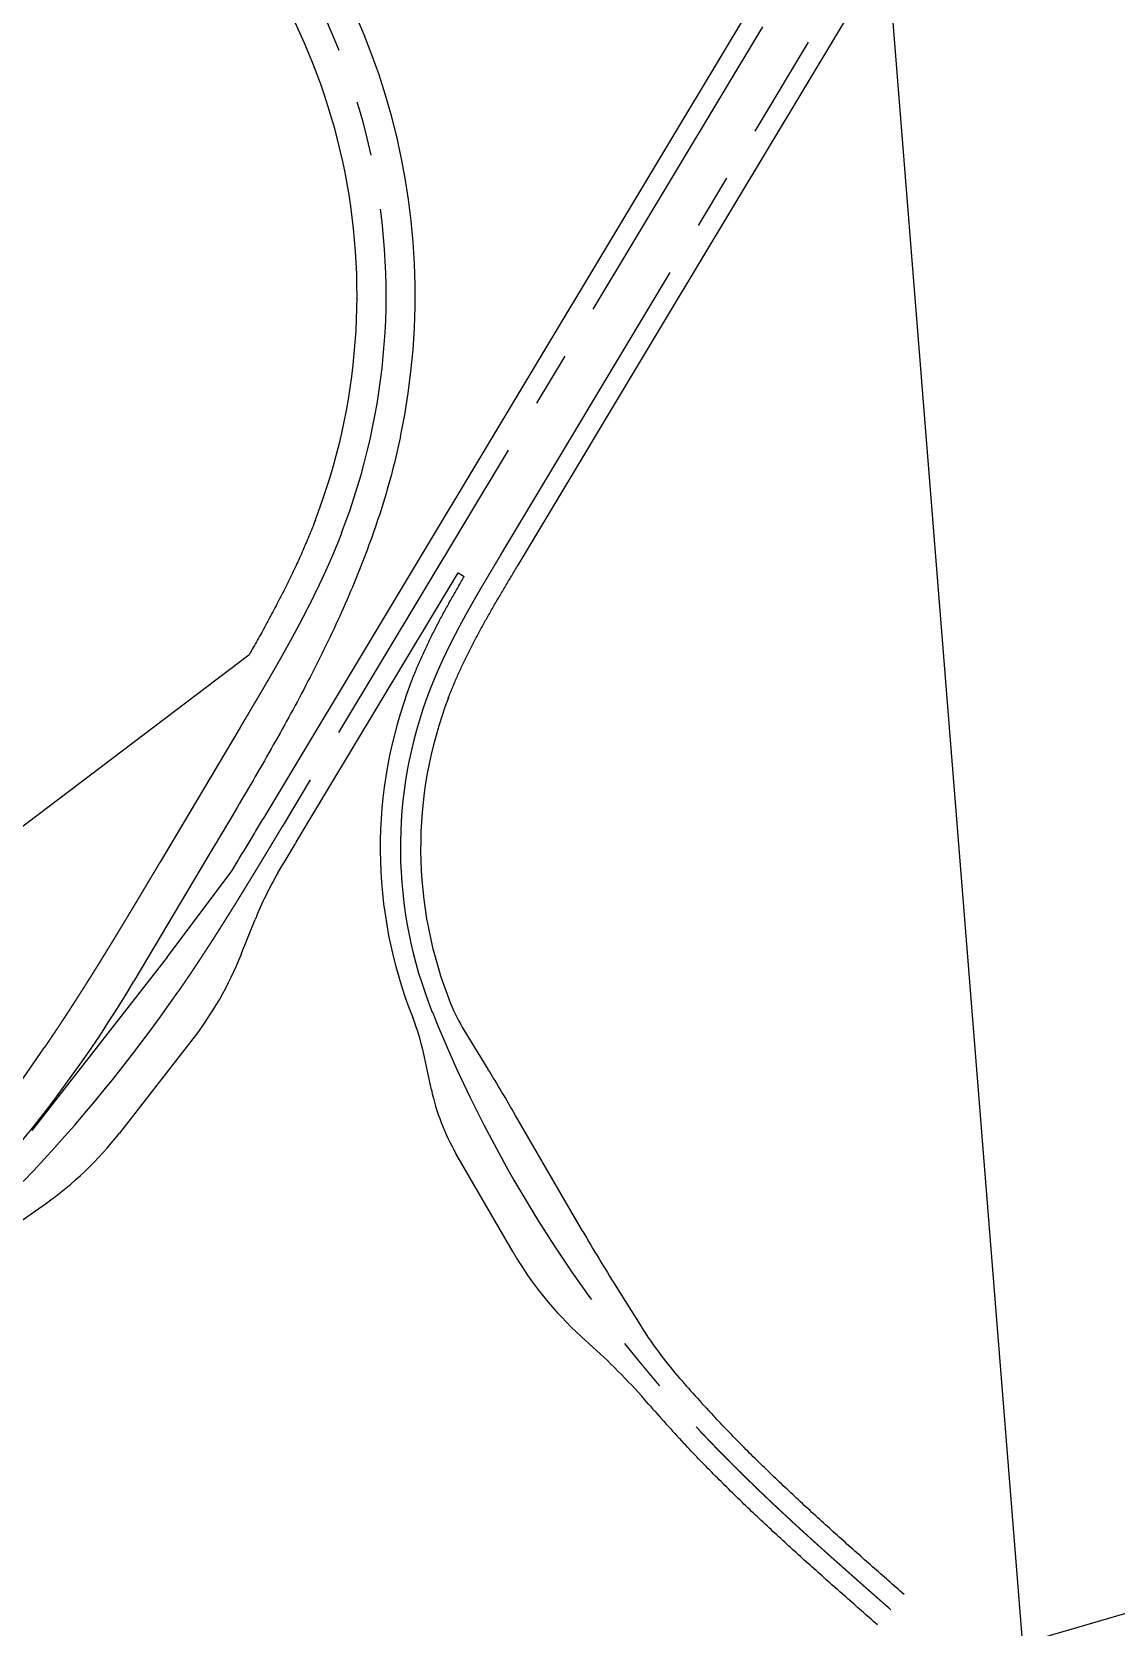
# Model space of a CAD drawing. Header units: millimetres. Extents: x 29316 to 52938, y 29851 to 35526.
# Drawn here: x 36633.7 to 36880.6, y 32617.9 to 32981.2 of the extents above; entities that cross this region are included whole.
import ezdxf

# ---------------------------------------------------------------- set-up
doc = ezdxf.new("R2010")
doc.units = ezdxf.units.MM
doc.header["$MEASUREMENT"] = 0
doc.linetypes.add('CENTER2', pattern=[1.125, 0.75, -0.125, 0.125, -0.125])
doc.layers.add('D-道路-车行道边线', color=5, linetype='CONTINUOUS')
doc.layers.add('道路中线_A', color=7, linetype='CONTINUOUS')
doc.layers.add('平面分图边界', color=1, linetype='CONTINUOUS', plot=False)

msp = doc.modelspace()

# ---------------------------------------------------------------- linework, layer by layer
at = {"layer": 'D-道路-车行道边线'}
for p, q in [((36686.96, 32802.92), (36930.59, 33208.57)), ((36817.24, 32981), (36866.4, 33062.86)), ((36777.81, 32915.35), (36817.24, 32981)), ((36694.84, 32798.18), (36730.78, 32858.01)), ((36730.78, 32858.01), (36732.17, 32857.17)), ((36683.11, 32839.24), (36630.42, 32799.31)), ((36675.17, 32795.67), (36656.94, 32765.02)), ((36664.5, 32770.46), (36679.18, 32790.04)), ((36681.41, 32771.15), (36684.57, 32779.07)), ((36664.5, 32770.46), (36633.72, 32731.05)), ((36670.16, 32751.56), (36653.65, 32730.41)), ((36732.15, 32753.82), (36737.58, 32745)), ((36724.68, 32740.32), (36722.87, 32748.77)), ((36759.17, 32708.04), (36743.88, 32734.46)), ((36743.3, 32703.32), (36730.29, 32725.79)), ((36629.49, 32709.16), (36636.82, 32714.35)), ((36766.7, 32695.55), (36772.63, 32686.13)), ((36758.78, 32684.15), (36761.46, 32681.72))]:
    msp.add_line(p, q, dxfattribs=at)
for points in [[(36744.42, 32859.75), (36777.81, 32915.35)], [(36717.67, 32889.09), (36717.45, 32888.08), (36717.23, 32887.08), (36717, 32886.07), (36716.76, 32885.07), (36716.52, 32884.07), (36716.28, 32883.06), (36716.02, 32882.06), (36715.76, 32881.07), (36715.5, 32880.07), (36715.22, 32879.08), (36714.95, 32878.08), (36714.66, 32877.09), (36714.37, 32876.1), (36714.08, 32875.11), (36713.78, 32874.13), (36713.47, 32873.14), (36713.16, 32872.16), (36712.84, 32871.18), (36712.52, 32870.2), (36712.19, 32869.22), (36711.86, 32868.24), (36711.52, 32867.27), (36711.18, 32866.3), (36710.83, 32865.32), (36710.48, 32864.36), (36710.12, 32863.39), (36709.76, 32862.42), (36709.39, 32861.46), (36709.02, 32860.5), (36708.64, 32859.54), (36708.26, 32858.58), (36707.88, 32857.62), (36707.49, 32856.66), (36707.1, 32855.71), (36706.7, 32854.76), (36706.3, 32853.81), (36705.89, 32852.86), (36705.49, 32851.91), (36705.07, 32850.97), (36704.66, 32850.03), (36704.24, 32849.08), (36703.81, 32848.14), (36703.38, 32847.21), (36702.95, 32846.27), (36702.52, 32845.33), (36702.08, 32844.4), (36701.64, 32843.47), (36701.19, 32842.54), (36700.75, 32841.61), (36700.29, 32840.68), (36699.84, 32839.75), (36699.38, 32838.83), (36698.92, 32837.91), (36698.46, 32836.99), (36697.99, 32836.06), (36697.53, 32835.15), (36697.06, 32834.23), (36696.58, 32833.31), (36696.11, 32832.4), (36695.63, 32831.48), (36695.15, 32830.57), (36694.66, 32829.66), (36694.18, 32828.75), (36693.69, 32827.84), (36693.2, 32826.93), (36692.71, 32826.03), (36692.21, 32825.12), (36691.72, 32824.22), (36691.22, 32823.32), (36690.72, 32822.41), (36690.22, 32821.51), (36689.71, 32820.61), (36689.21, 32819.71), (36688.7, 32818.81), (36688.19, 32817.92), (36687.69, 32817.02), (36687.17, 32816.12), (36686.66, 32815.23), (36686.15, 32814.33), (36685.63, 32813.44), (36685.12, 32812.55), (36684.6, 32811.66), (36684.08, 32810.76), (36683.56, 32809.87), (36683.04, 32808.98), (36682.52, 32808.09), (36682, 32807.2), (36681.48, 32806.31), (36680.95, 32805.42), (36680.43, 32804.54), (36679.9, 32803.65), (36679.38, 32802.76), (36678.85, 32801.87), (36678.33, 32800.99), (36677.8, 32800.1), (36677.28, 32799.21), (36676.75, 32798.33), (36676.22, 32797.44), (36675.69, 32796.55), (36675.17, 32795.67)], [(36698.27, 32870.01), (36698.09, 32869.55), (36697.92, 32869.1), (36697.74, 32868.64), (36697.56, 32868.19), (36697.38, 32867.74), (36697.19, 32867.28), (36697.01, 32866.83), (36696.82, 32866.38), (36696.63, 32865.93), (36696.44, 32865.48), (36696.25, 32865.03), (36696.06, 32864.58), (36695.87, 32864.13), (36695.68, 32863.68), (36695.48, 32863.23), (36695.28, 32862.78), (36695.08, 32862.34), (36694.88, 32861.89), (36694.68, 32861.44), (36694.48, 32861), (36694.28, 32860.55), (36694.07, 32860.11), (36693.87, 32859.67), (36693.66, 32859.22), (36693.45, 32858.78), (36693.24, 32858.34), (36693.03, 32857.9), (36692.82, 32857.46), (36692.61, 32857.02), (36692.4, 32856.58), (36692.18, 32856.14), (36691.97, 32855.7), (36691.75, 32855.26), (36691.53, 32854.82), (36691.31, 32854.39), (36691.1, 32853.95), (36690.87, 32853.51), (36690.65, 32853.08), (36690.43, 32852.64), (36690.21, 32852.21), (36689.98, 32851.77), (36689.76, 32851.34), (36689.53, 32850.9), (36689.31, 32850.47), (36689.08, 32850.04), (36688.85, 32849.61), (36688.62, 32849.17), (36688.39, 32848.74), (36688.16, 32848.31), (36687.93, 32847.88), (36687.7, 32847.45), (36687.46, 32847.02), (36687.23, 32846.59), (36687, 32846.16), (36686.76, 32845.73), (36686.53, 32845.31), (36686.29, 32844.88), (36686.05, 32844.45), (36685.82, 32844.02), (36685.58, 32843.6), (36685.34, 32843.17), (36685.1, 32842.74), (36684.86, 32842.32), (36684.62, 32841.89), (36684.38, 32841.47), (36684.14, 32841.04), (36683.9, 32840.62), (36683.65, 32840.19), (36683.41, 32839.77), (36683.17, 32839.34), (36683.11, 32839.24)], [(36728.55, 32829.51), (36728.68, 32829.83), (36728.8, 32830.14), (36728.92, 32830.45), (36729.04, 32830.76), (36729.17, 32831.07), (36729.29, 32831.38), (36729.42, 32831.69), (36729.55, 32832), (36729.68, 32832.31), (36729.81, 32832.62), (36729.94, 32832.93), (36730.07, 32833.24), (36730.2, 32833.55), (36730.33, 32833.85), (36730.47, 32834.16), (36730.61, 32834.47), (36730.74, 32834.78), (36730.88, 32835.08), (36731.02, 32835.39), (36731.16, 32835.7), (36731.3, 32836), (36731.44, 32836.31), (36731.58, 32836.62), (36731.73, 32836.92), (36731.87, 32837.23), (36732.02, 32837.53), (36732.16, 32837.84), (36732.31, 32838.14), (36732.46, 32838.45), (36732.61, 32838.75), (36732.75, 32839.06), (36732.9, 32839.36), (36733.06, 32839.66), (36733.21, 32839.97), (36733.36, 32840.27), (36733.51, 32840.57), (36733.67, 32840.88), (36733.82, 32841.18), (36733.98, 32841.48), (36734.13, 32841.78), (36734.29, 32842.09), (36734.45, 32842.39), (36734.61, 32842.69), (36734.76, 32842.99), (36734.92, 32843.29), (36735.08, 32843.59), (36735.25, 32843.89), (36735.41, 32844.2), (36735.57, 32844.5), (36735.73, 32844.8), (36735.9, 32845.1), (36736.06, 32845.4), (36736.22, 32845.7), (36736.39, 32846), (36736.55, 32846.3), (36736.72, 32846.6), (36736.89, 32846.9), (36737.05, 32847.2), (36737.22, 32847.5), (36737.39, 32847.8), (36737.56, 32848.1), (36737.73, 32848.39), (36737.9, 32848.69), (36738.07, 32848.99), (36738.24, 32849.29), (36738.41, 32849.59), (36738.58, 32849.89), (36738.75, 32850.19), (36738.93, 32850.49), (36739.1, 32850.79), (36739.27, 32851.08), (36739.45, 32851.38), (36739.62, 32851.68), (36739.8, 32851.98), (36739.97, 32852.28), (36740.14, 32852.58), (36740.32, 32852.88), (36740.5, 32853.17), (36740.67, 32853.47), (36740.85, 32853.77), (36741.02, 32854.07), (36741.2, 32854.37), (36741.38, 32854.67), (36741.56, 32854.97), (36741.73, 32855.26), (36741.91, 32855.56), (36742.09, 32855.86), (36742.27, 32856.16), (36742.45, 32856.46), (36742.63, 32856.76), (36742.8, 32857.06), (36742.98, 32857.36), (36743.16, 32857.66), (36743.34, 32857.96), (36743.52, 32858.25), (36743.7, 32858.55), (36743.88, 32858.85), (36744.06, 32859.15), (36744.24, 32859.45), (36744.42, 32859.75)], [(36719.97, 32832.81), (36720.1, 32833.15), (36720.23, 32833.49), (36720.36, 32833.83), (36720.5, 32834.17), (36720.63, 32834.51), (36720.77, 32834.85), (36720.91, 32835.18), (36721.05, 32835.52), (36721.19, 32835.86), (36721.33, 32836.19), (36721.47, 32836.53), (36721.61, 32836.86), (36721.76, 32837.2), (36721.9, 32837.53), (36722.05, 32837.87), (36722.2, 32838.2), (36722.34, 32838.53), (36722.49, 32838.86), (36722.64, 32839.19), (36722.79, 32839.52), (36722.94, 32839.85), (36723.1, 32840.18), (36723.25, 32840.51), (36723.4, 32840.84), (36723.56, 32841.17), (36723.71, 32841.49), (36723.87, 32841.82), (36724.03, 32842.15), (36724.18, 32842.47), (36724.34, 32842.8), (36724.5, 32843.12), (36724.66, 32843.44), (36724.82, 32843.77), (36724.98, 32844.09), (36725.14, 32844.41), (36725.31, 32844.73), (36725.47, 32845.05), (36725.63, 32845.37), (36725.8, 32845.69), (36725.96, 32846.01), (36726.13, 32846.33), (36726.3, 32846.65), (36726.46, 32846.97), (36726.63, 32847.29), (36726.8, 32847.61), (36726.97, 32847.92), (36727.14, 32848.24), (36727.3, 32848.55), (36727.47, 32848.87), (36727.65, 32849.18), (36727.82, 32849.5), (36727.99, 32849.81), (36728.16, 32850.13), (36728.33, 32850.44), (36728.5, 32850.75), (36728.68, 32851.06), (36728.85, 32851.38), (36729.03, 32851.69), (36729.2, 32852), (36729.37, 32852.31), (36729.55, 32852.62), (36729.73, 32852.93), (36729.9, 32853.24), (36730.08, 32853.55), (36730.25, 32853.86), (36730.43, 32854.17), (36730.61, 32854.48), (36730.78, 32854.78), (36730.96, 32855.09), (36731.14, 32855.4), (36731.32, 32855.7), (36731.5, 32856.01), (36731.67, 32856.32), (36731.85, 32856.62), (36732.03, 32856.93), (36732.17, 32857.17)], [(36679.18, 32790.04), (36679.31, 32790.25), (36679.54, 32790.63), (36679.77, 32791.01), (36680.01, 32791.39), (36680.24, 32791.78), (36680.47, 32792.16), (36680.7, 32792.54), (36680.94, 32792.93), (36681.17, 32793.31), (36681.4, 32793.69), (36681.63, 32794.08), (36681.87, 32794.46), (36682.1, 32794.85), (36682.33, 32795.23), (36682.56, 32795.61), (36682.79, 32796), (36683.03, 32796.38), (36683.26, 32796.77), (36683.49, 32797.15), (36683.72, 32797.54), (36683.95, 32797.92), (36684.19, 32798.31), (36684.42, 32798.69), (36684.65, 32799.08), (36684.88, 32799.46), (36685.11, 32799.85), (36685.34, 32800.23), (36685.58, 32800.62), (36685.81, 32801), (36686.04, 32801.39), (36686.27, 32801.77), (36686.5, 32802.16), (36686.73, 32802.55), (36686.97, 32802.93)], [(36689.74, 32789.7), (36689.97, 32790.09), (36690.21, 32790.47), (36690.44, 32790.86), (36690.67, 32791.24), (36690.9, 32791.63), (36691.14, 32792.02), (36691.37, 32792.4), (36691.6, 32792.79), (36691.84, 32793.18), (36692.07, 32793.56), (36692.3, 32793.95), (36692.53, 32794.33), (36692.77, 32794.72), (36693, 32795.11), (36693.23, 32795.49), (36693.46, 32795.88), (36693.69, 32796.26), (36693.93, 32796.65), (36694.16, 32797.04), (36694.39, 32797.42), (36694.62, 32797.81), (36694.85, 32798.19)], [(36832.34, 32625.37), (36831.89, 32625.76), (36831.44, 32626.16), (36830.99, 32626.55), (36830.54, 32626.95), (36830.09, 32627.34), (36829.64, 32627.74), (36829.19, 32628.14), (36828.74, 32628.53), (36828.29, 32628.93), (36827.84, 32629.32), (36827.39, 32629.72), (36826.94, 32630.11), (36826.49, 32630.51), (36826.04, 32630.91), (36825.59, 32631.3), (36825.14, 32631.7), (36824.69, 32632.09), (36824.24, 32632.49), (36823.8, 32632.89), (36823.35, 32633.28), (36822.9, 32633.68), (36822.45, 32634.08), (36822.01, 32634.47), (36821.56, 32634.87), (36821.11, 32635.27), (36820.67, 32635.67), (36820.22, 32636.06), (36819.77, 32636.46), (36819.33, 32636.86), (36818.88, 32637.26), (36818.44, 32637.65), (36817.99, 32638.05), (36817.55, 32638.45), (36817.1, 32638.85), (36816.66, 32639.25), (36816.22, 32639.65), (36815.77, 32640.05), (36815.33, 32640.45), (36814.89, 32640.85), (36814.45, 32641.25), (36814, 32641.65), (36813.56, 32642.05), (36813.12, 32642.45), (36812.68, 32642.85), (36812.24, 32643.25), (36811.8, 32643.66), (36811.36, 32644.06), (36810.92, 32644.46), (36810.48, 32644.87), (36810.05, 32645.27), (36809.61, 32645.67), (36809.17, 32646.08), (36808.74, 32646.48), (36808.3, 32646.89), (36807.86, 32647.29), (36807.43, 32647.7), (36806.99, 32648.11), (36806.56, 32648.51), (36806.13, 32648.92), (36805.69, 32649.33), (36805.26, 32649.73), (36804.83, 32650.14), (36804.4, 32650.55), (36803.97, 32650.96), (36803.54, 32651.37), (36803.11, 32651.78), (36802.68, 32652.19), (36802.25, 32652.6), (36801.82, 32653.02), (36801.4, 32653.43), (36800.97, 32653.84), (36800.54, 32654.26), (36800.12, 32654.67), (36799.69, 32655.08), (36799.27, 32655.5), (36798.85, 32655.91), (36798.42, 32656.33), (36798, 32656.75), (36797.58, 32657.16), (36797.16, 32657.58), (36796.74, 32658), (36796.32, 32658.42), (36795.9, 32658.84), (36795.48, 32659.26), (36795.07, 32659.68), (36794.65, 32660.1), (36794.24, 32660.53), (36793.82, 32660.95), (36793.41, 32661.37), (36793, 32661.8), (36792.58, 32662.22), (36792.17, 32662.65), (36791.76, 32663.07), (36791.35, 32663.5), (36790.94, 32663.93), (36790.54, 32664.36), (36790.13, 32664.78), (36789.72, 32665.21), (36789.32, 32665.64), (36788.91, 32666.08)], [(36826.27, 32618.45), (36825.82, 32618.85), (36825.37, 32619.24), (36824.92, 32619.64), (36824.47, 32620.04), (36824.02, 32620.43), (36823.56, 32620.83), (36823.11, 32621.23), (36822.66, 32621.62), (36822.21, 32622.02), (36821.76, 32622.42), (36821.31, 32622.81), (36820.86, 32623.21), (36820.41, 32623.61), (36819.96, 32624.01), (36819.5, 32624.4), (36819.05, 32624.8), (36818.6, 32625.2), (36818.15, 32625.6), (36817.7, 32626), (36817.25, 32626.4), (36816.8, 32626.79), (36816.35, 32627.19), (36815.9, 32627.59), (36815.45, 32627.99), (36815, 32628.39), (36814.55, 32628.79), (36814.1, 32629.19), (36813.65, 32629.59), (36813.2, 32630), (36812.75, 32630.4), (36812.3, 32630.8), (36811.85, 32631.2), (36811.4, 32631.6), (36810.95, 32632.01), (36810.51, 32632.41), (36810.06, 32632.81), (36809.61, 32633.22), (36809.16, 32633.62), (36808.71, 32634.03), (36808.27, 32634.43), (36807.82, 32634.84), (36807.37, 32635.24), (36806.93, 32635.65), (36806.48, 32636.06), (36806.03, 32636.46), (36805.59, 32636.87), (36805.14, 32637.28), (36804.7, 32637.69), (36804.25, 32638.1), (36803.81, 32638.51), (36803.36, 32638.92), (36802.92, 32639.33), (36802.48, 32639.74), (36802.03, 32640.15), (36801.59, 32640.56), (36801.15, 32640.98), (36800.71, 32641.39), (36800.27, 32641.8), (36799.82, 32642.22), (36799.38, 32642.63), (36798.94, 32643.05), (36798.5, 32643.46), (36798.06, 32643.88), (36797.62, 32644.3), (36797.19, 32644.72), (36796.75, 32645.13), (36796.31, 32645.55), (36795.87, 32645.97), (36795.44, 32646.39), (36795, 32646.81), (36794.56, 32647.24), (36794.13, 32647.66), (36793.7, 32648.08), (36793.26, 32648.51), (36792.83, 32648.93), (36792.39, 32649.36), (36791.96, 32649.78), (36791.53, 32650.21), (36791.1, 32650.63), (36790.67, 32651.06), (36790.24, 32651.49), (36789.81, 32651.92), (36789.38, 32652.35), (36788.95, 32652.78), (36788.52, 32653.21), (36788.1, 32653.65), (36787.67, 32654.08), (36787.25, 32654.51), (36786.82, 32654.95), (36786.4, 32655.38), (36785.97, 32655.82), (36785.55, 32656.26), (36785.13, 32656.7), (36784.71, 32657.14), (36784.29, 32657.58), (36783.87, 32658.02), (36783.45, 32658.46), (36783.03, 32658.9), (36782.61, 32659.34), (36782.2, 32659.78)]]:
    msp.add_lwpolyline(points, dxfattribs=at)
for centre, radius, start, end in [((36564.39, 32921.33), 156.62, 348.1217, 45.6241), ((36564.39, 32921.33), 143.37, 338.8069, 45.6241), ((36817.64, 32795.39), 104.6, 159.0382, 201.6882), ((36817.64, 32795.39), 95.4, 159.0382, 201.8143), ((36760.79, 32748.58), 82.09, 149.9427, 158.1999), ((36607.11, 32800.79), 80, 322.0169, 338.2538), ((36399.1, 32918.38), 300, 312.5755, 329.2576), ((36766.21, 32774.8), 40, 201.8143, 211.6264), ((36673.99, 32738.25), 50, 12.1418, 21.6882), ((36354.41, 32509.03), 450, 30.0632, 31.6264), ((36773.57, 32750.84), 50, 192.1418, 210.0632), ((36590.59, 32779.65), 80, 305.2953, 322.0169), ((37105.36, 32908.43), 400, 210.0632, 212.1529), ((36812.54, 32743.4), 80, 210.0632, 227.7833), ((36848.83, 32734.02), 90, 212.1529, 220.7833), ((36660.67, 32570.63), 150, 40.8844, 47.7833), ((37009.89, 32872.96), 302.71, 220.7833, 223.1143), ((37009.89, 32872.96), 311.91, 220.8844, 223.1143)]:
    msp.add_arc(centre, radius, start, end, dxfattribs=at)
at = {"layer": '平面分图边界', "color": 2, "flags": 128}
for points in [[(29316.22, 33142.85), (37527.43, 35525.8), (38254.86, 33019.22), (30043.64, 30636.27)], [(36721.87, 34334.6), (45244.71, 35015.52), (45452.57, 32413.81), (36929.73, 31732.89)]]:
    msp.add_lwpolyline(points, close=True, dxfattribs=at)
at = {"layer": '道路中线_A', "color": 6, "linetype": 'CENTER2', "ltscale": 100}
for p, q in [((37031.79, 33368.13), (36690.91, 32800.56)), ((36740.48, 32862.12), (36810.57, 32978.83)), ((36681.14, 32822.83), (36662.98, 32792.29))]:
    msp.add_line(p, q, dxfattribs=at)
at = {"layer": '道路中线_A', "color": 6, "linetype": 'CENTER2', "ltscale": 100, "flags": 128}
for points in [[(36704.25, 32867.11, 0.000462), (36704.15, 32866.85, 0.000459), (36704.05, 32866.59, 0.000457), (36703.95, 32866.33, 0.000454), (36703.84, 32866.07, 0.000451), (36703.74, 32865.81, 0.000449), (36703.64, 32865.55, 0.000446), (36703.54, 32865.3, 0.000444), (36703.43, 32865.04, 0.000441), (36703.33, 32864.78, 0.000439), (36703.22, 32864.52, 0.000436), (36703.12, 32864.27, 0.000433), (36703.01, 32864.01, 0.000431), (36702.9, 32863.75, 0.000428), (36702.8, 32863.5, 0.000426), (36702.69, 32863.24, 0.000423), (36702.58, 32862.99, 0.000421), (36702.48, 32862.73, 0.000418), (36702.37, 32862.47, 0.000415), (36702.26, 32862.22, 0.000413), (36702.15, 32861.96, 0.00041), (36702.04, 32861.71, 0.000408), (36701.93, 32861.45, 0.000405), (36701.82, 32861.2, 0.000403), (36701.71, 32860.94, 0.0004), (36701.6, 32860.69, 0.000397), (36701.49, 32860.43, 0.000395), (36701.37, 32860.18, 0.000392), (36701.26, 32859.93, 0.00039), (36701.15, 32859.67, 0.000387), (36701.03, 32859.42, 0.000385), (36700.92, 32859.16, 0.000382), (36700.81, 32858.91, 0.000379), (36700.69, 32858.66, 0.000377), (36700.58, 32858.41, 0.000374), (36700.46, 32858.15, 0.000372), (36700.35, 32857.9, 0.000369), (36700.23, 32857.65, 0.000367), (36700.11, 32857.4, 0.000364), (36700, 32857.14, 0.000361), (36699.88, 32856.89, 0.000359), (36699.76, 32856.64, 0.000356), (36699.65, 32856.39, 0.000354), (36699.53, 32856.14, 0.000351), (36699.41, 32855.89, 0.000349), (36699.29, 32855.63, 0.000346), (36699.17, 32855.38, 0.000343), (36699.05, 32855.13, 0.000341), (36698.93, 32854.88, 0.000338), (36698.81, 32854.63, 0.000336), (36698.69, 32854.38, 0.000333), (36698.57, 32854.13, 0.000331), (36698.45, 32853.88, 0.000328), (36698.33, 32853.63, 0.000325), (36698.21, 32853.38, 0.000323), (36698.08, 32853.13, 0.00032), (36697.96, 32852.88, 0.000318), (36697.84, 32852.63, 0.000315), (36697.71, 32852.39, 0.000312), (36697.59, 32852.14, 0.00031), (36697.47, 32851.89, 0.000307), (36697.34, 32851.64, 0.000305), (36697.22, 32851.39, 0.000302), (36697.09, 32851.14, 0.0003), (36696.97, 32850.89, 0.000297), (36696.84, 32850.65, 0.000294), (36696.72, 32850.4, 0.000292), (36696.59, 32850.15, 0.000289), (36696.47, 32849.9, 0.000287), (36696.34, 32849.66, 0.000284), (36696.21, 32849.41, 0.000282), (36696.09, 32849.16, 0.000279), (36695.96, 32848.92, 0.000276), (36695.83, 32848.67, 0.000274), (36695.7, 32848.42, 0.000271), (36695.58, 32848.18, 0.000269), (36695.45, 32847.93, 0.000266), (36695.32, 32847.68, 0.000264), (36695.19, 32847.44, 0.000261), (36695.06, 32847.19, 0.000258), (36694.93, 32846.95, 0.000256), (36694.8, 32846.7, 0.000253), (36694.67, 32846.45, 0.000251), (36694.54, 32846.21, 0.000248), (36694.41, 32845.96, 0.000246), (36694.28, 32845.72, 0.000243), (36694.15, 32845.47, 0.00024), (36694.02, 32845.23, 0.000238), (36693.89, 32844.98, 0.000235), (36693.76, 32844.74, 0.000233), (36693.62, 32844.49, 0.00023), (36693.49, 32844.25, 0.000228), (36693.36, 32844.01, 0.000225), (36693.23, 32843.76, 0.000222), (36693.09, 32843.52, 0.00022), (36692.96, 32843.27, 0.000217), (36692.83, 32843.03, 0.000215), (36692.69, 32842.79, 0.000212), (36692.56, 32842.54, 0.00021), (36692.43, 32842.3, 0.000207), (36692.29, 32842.06, 0.000204), (36692.16, 32841.81, 0.000202), (36692.02, 32841.57, 0.000199), (36691.89, 32841.33, 0.000197), (36691.76, 32841.08, 0.000194), (36691.62, 32840.84, 0.000192), (36691.49, 32840.6, 0.000189), (36691.35, 32840.36, 0.000186), (36691.21, 32840.11, 0.000184), (36691.08, 32839.87, 0.000181), (36690.94, 32839.63, 0.000179), (36690.81, 32839.39, 0.000176), (36690.67, 32839.14, 0.000174), (36690.53, 32838.9, 0.000171), (36690.4, 32838.66, 0.000168), (36690.26, 32838.42, 0.000166), (36690.12, 32838.18, 0.000163), (36689.99, 32837.93, 0.000161), (36689.85, 32837.69, 0.000158), (36689.71, 32837.45, 0.000156), (36689.58, 32837.21, 0.000153), (36689.44, 32836.97, 0.00015), (36689.3, 32836.73, 0.000148), (36689.16, 32836.49, 0.000145), (36689.02, 32836.25, 0.000143), (36688.89, 32836, 0.00014), (36688.75, 32835.76, 0.000138), (36688.61, 32835.52, 0.000135), (36688.47, 32835.28, 0.000132), (36688.33, 32835.04, 0.00013), (36688.19, 32834.8, 0.000127), (36688.05, 32834.56, 0.000125), (36687.91, 32834.32, 0.000122), (36687.78, 32834.08, 0.00012), (36687.64, 32833.84, 0.000117), (36687.5, 32833.6, 0.000114), (36687.36, 32833.36, 0.000112), (36687.22, 32833.12, 0.000109), (36687.08, 32832.88, 0.000107), (36686.94, 32832.64, 0.000104), (36686.8, 32832.4, 0.000102), (36686.66, 32832.16, 0.000099), (36686.52, 32831.92, 0.000096), (36686.38, 32831.68, 0.000094), (36686.24, 32831.44, 0.000091), (36686.1, 32831.2, 0.000089), (36685.96, 32830.96, 0.000086), (36685.82, 32830.72, 0.000084), (36685.67, 32830.48, 0.000081), (36685.53, 32830.24, 0.000078), (36685.39, 32830, 0.000076), (36685.25, 32829.76, 0.000073), (36685.11, 32829.52, 0.000071), (36684.97, 32829.28, 0.000068), (36684.83, 32829.05, 0.000066), (36684.69, 32828.81, 0.000063), (36684.55, 32828.57, 0.00006), (36684.41, 32828.33, 0.000058), (36684.26, 32828.09, 0.000055), (36684.12, 32827.85, 0.000053), (36683.98, 32827.61, 0.00005), (36683.84, 32827.37, 0.000048), (36683.7, 32827.13, 0.000045), (36683.56, 32826.89, 0.000042), (36683.41, 32826.65, 0.00004), (36683.27, 32826.42, 0.000037), (36683.13, 32826.18, 0.000035), (36682.99, 32825.94, 0.000032), (36682.85, 32825.7, 0.00003), (36682.71, 32825.46, 0.000027), (36682.56, 32825.22, 0.000024), (36682.42, 32824.98, 0.000022), (36682.28, 32824.74, 0.000019), (36682.14, 32824.5, 0.000017), (36682, 32824.27, 0.000014), (36681.85, 32824.03, 0.000012), (36681.71, 32823.79, 0.000009), (36681.57, 32823.55, 0.000006), (36681.43, 32823.31, 0.000004), (36681.29, 32823.07, 0.000001), (36681.14, 32822.83)], [(36740.48, 32862.12, -0.000001), (36740.38, 32861.95, -0.000004), (36740.28, 32861.79, -0.000007), (36740.18, 32861.62, -0.000009), (36740.08, 32861.45, -0.000012), (36739.98, 32861.29, -0.000015), (36739.88, 32861.12, -0.000018), (36739.78, 32860.95, -0.00002), (36739.68, 32860.79, -0.000023), (36739.58, 32860.62, -0.000026), (36739.48, 32860.45, -0.000028), (36739.38, 32860.29, -0.000031), (36739.28, 32860.12, -0.000034), (36739.18, 32859.95, -0.000036), (36739.08, 32859.79, -0.000039), (36738.98, 32859.62, -0.000042), (36738.88, 32859.45, -0.000045), (36738.78, 32859.29, -0.000047), (36738.68, 32859.12, -0.00005), (36738.58, 32858.95, -0.000053), (36738.48, 32858.79, -0.000055), (36738.38, 32858.62, -0.000058), (36738.28, 32858.45, -0.000061), (36738.18, 32858.29, -0.000063), (36738.08, 32858.12, -0.000066), (36737.98, 32857.95, -0.000069), (36737.88, 32857.78, -0.000072), (36737.78, 32857.62, -0.000074), (36737.68, 32857.45, -0.000077), (36737.58, 32857.28, -0.00008), (36737.48, 32857.12, -0.000082), (36737.38, 32856.95, -0.000085), (36737.28, 32856.78, -0.000088), (36737.19, 32856.61, -0.00009), (36737.09, 32856.45, -0.000093), (36736.99, 32856.28, -0.000096), (36736.89, 32856.11, -0.000099), (36736.79, 32855.94, -0.000101), (36736.69, 32855.78, -0.000104), (36736.59, 32855.61, -0.000107), (36736.49, 32855.44, -0.000109), (36736.39, 32855.27, -0.000112), (36736.3, 32855.11, -0.000115), (36736.2, 32854.94, -0.000117), (36736.1, 32854.77, -0.00012), (36736, 32854.6, -0.000123), (36735.9, 32854.44, -0.000126), (36735.8, 32854.27, -0.000128), (36735.71, 32854.1, -0.000131), (36735.61, 32853.93, -0.000134), (36735.51, 32853.76, -0.000136), (36735.41, 32853.6, -0.000139), (36735.31, 32853.43, -0.000142), (36735.22, 32853.26, -0.000144), (36735.12, 32853.09, -0.000147), (36735.02, 32852.92, -0.00015), (36734.92, 32852.76, -0.000153), (36734.83, 32852.59, -0.000155), (36734.73, 32852.42, -0.000158), (36734.63, 32852.25, -0.000161), (36734.54, 32852.08, -0.000163), (36734.44, 32851.91, -0.000166), (36734.34, 32851.74, -0.000169), (36734.25, 32851.58, -0.000171), (36734.15, 32851.41, -0.000174), (36734.05, 32851.24, -0.000177), (36733.96, 32851.07, -0.00018), (36733.86, 32850.9, -0.000182), (36733.77, 32850.73, -0.000185), (36733.67, 32850.56, -0.000188), (36733.57, 32850.39, -0.00019), (36733.48, 32850.22, -0.000193), (36733.38, 32850.05, -0.000196), (36733.29, 32849.88, -0.000198), (36733.19, 32849.71, -0.000201), (36733.1, 32849.54, -0.000204), (36733, 32849.37, -0.000207), (36732.91, 32849.21, -0.000209), (36732.81, 32849.04, -0.000212), (36732.72, 32848.87, -0.000215), (36732.62, 32848.7, -0.000217), (36732.53, 32848.53, -0.00022), (36732.44, 32848.36, -0.000223), (36732.34, 32848.18, -0.000226), (36732.25, 32848.01, -0.000228), (36732.15, 32847.84, -0.000231), (36732.06, 32847.67, -0.000234), (36731.97, 32847.5, -0.000236), (36731.87, 32847.33, -0.000239), (36731.78, 32847.16, -0.000242), (36731.69, 32846.99, -0.000244), (36731.6, 32846.82, -0.000247), (36731.5, 32846.65, -0.00025), (36731.41, 32846.48, -0.000253), (36731.32, 32846.31, -0.000255), (36731.23, 32846.13, -0.000258), (36731.14, 32845.96, -0.000261), (36731.04, 32845.79, -0.000263), (36730.95, 32845.62, -0.000266), (36730.86, 32845.45, -0.000269), (36730.77, 32845.28, -0.000271), (36730.68, 32845.11, -0.000274), (36730.59, 32844.93, -0.000277), (36730.5, 32844.76, -0.00028), (36730.41, 32844.59, -0.000282), (36730.32, 32844.42, -0.000285), (36730.23, 32844.24, -0.000288), (36730.14, 32844.07, -0.00029), (36730.05, 32843.9, -0.000293), (36729.96, 32843.73, -0.000296), (36729.87, 32843.55, -0.000298), (36729.78, 32843.38, -0.000301), (36729.69, 32843.21, -0.000304), (36729.6, 32843.03, -0.000307), (36729.52, 32842.86, -0.000309), (36729.43, 32842.69, -0.000312), (36729.34, 32842.51, -0.000315), (36729.25, 32842.34, -0.000317), (36729.16, 32842.17, -0.00032), (36729.08, 32841.99, -0.000323), (36728.99, 32841.82, -0.000325), (36728.9, 32841.65, -0.000328), (36728.82, 32841.47, -0.000331), (36728.73, 32841.3, -0.000334), (36728.64, 32841.12, -0.000336), (36728.56, 32840.95, -0.000339), (36728.47, 32840.77, -0.000342), (36728.39, 32840.6, -0.000344), (36728.3, 32840.42, -0.000347), (36728.22, 32840.25, -0.00035), (36728.13, 32840.07, -0.000352), (36728.05, 32839.9, -0.000355), (36727.97, 32839.72, -0.000358), (36727.88, 32839.55, -0.000361), (36727.8, 32839.37, -0.000363), (36727.71, 32839.2, -0.000366), (36727.63, 32839.02, -0.000369), (36727.55, 32838.85, -0.000371), (36727.47, 32838.67, -0.000374), (36727.38, 32838.49, -0.000377), (36727.3, 32838.32, -0.000379), (36727.22, 32838.14, -0.000382), (36727.14, 32837.96, -0.000385), (36727.06, 32837.79, -0.000388), (36726.98, 32837.61, -0.00039), (36726.89, 32837.43, -0.000393), (36726.81, 32837.26, -0.000396), (36726.73, 32837.08, -0.000398), (36726.65, 32836.9, -0.000401), (36726.57, 32836.72, -0.000404), (36726.5, 32836.55, -0.000406), (36726.42, 32836.37, -0.000409), (36726.34, 32836.19, -0.000412), (36726.26, 32836.01, -0.000415), (36726.18, 32835.84, -0.000417), (36726.1, 32835.66, -0.00042), (36726.03, 32835.48, -0.000423), (36725.95, 32835.3, -0.000425), (36725.87, 32835.12, -0.000428), (36725.79, 32834.94, -0.000431), (36725.72, 32834.76, -0.000433), (36725.64, 32834.59, -0.000436), (36725.57, 32834.41, -0.000439), (36725.49, 32834.23, -0.000442), (36725.42, 32834.05, -0.000444), (36725.34, 32833.87, -0.000447), (36725.27, 32833.69, -0.00045), (36725.19, 32833.51, -0.000452), (36725.12, 32833.33, -0.000455), (36725.05, 32833.15, -0.000458), (36724.97, 32832.97, -0.00046), (36724.9, 32832.79, -0.000463), (36724.83, 32832.61, -0.000466), (36724.76, 32832.43, -0.000469), (36724.68, 32832.25, -0.000471), (36724.61, 32832.07, -0.000474), (36724.54, 32831.89, -0.000477), (36724.47, 32831.7, -0.000479), (36724.4, 32831.52, -0.000482), (36724.33, 32831.34, -0.000485), (36724.26, 32831.16)], [(36690.91, 32800.56), (36690.78, 32800.35, 0.000001), (36690.65, 32800.13, 0.000002), (36690.52, 32799.92, 0.000003), (36690.39, 32799.71, 0.000004), (36690.27, 32799.49, 0.000005), (36690.14, 32799.28, 0.000006), (36690.01, 32799.06, 0.000007), (36689.88, 32798.85, 0.000008), (36689.75, 32798.63, 0.000009), (36689.62, 32798.42, 0.00001), (36689.49, 32798.21, 0.000011), (36689.36, 32797.99, 0.000012), (36689.24, 32797.78, 0.000013), (36689.11, 32797.56, 0.000014), (36688.98, 32797.35, 0.000015), (36688.85, 32797.13, 0.000016), (36688.72, 32796.92, 0.000017), (36688.59, 32796.71, 0.000018), (36688.46, 32796.49, 0.000019), (36688.33, 32796.28, 0.00002), (36688.2, 32796.06, 0.000021), (36688.08, 32795.85, 0.000022), (36687.95, 32795.63, 0.000023), (36687.82, 32795.42, 0.000024), (36687.69, 32795.21, 0.000025), (36687.56, 32794.99, 0.000026), (36687.43, 32794.78, 0.000027), (36687.3, 32794.56, 0.000028), (36687.17, 32794.35, 0.000029), (36687.04, 32794.14, 0.00003), (36686.91, 32793.92, 0.000031), (36686.79, 32793.71, 0.000032), (36686.66, 32793.49, 0.000033), (36686.53, 32793.28, 0.000034), (36686.4, 32793.07, 0.000035), (36686.27, 32792.85, 0.000036), (36686.14, 32792.64, 0.000037), (36686.01, 32792.42, 0.000038), (36685.88, 32792.21, 0.000039), (36685.75, 32792, 0.00004), (36685.62, 32791.78, 0.000041), (36685.49, 32791.57, 0.000042), (36685.36, 32791.35, 0.000043), (36685.23, 32791.14, 0.000044), (36685.1, 32790.93, 0.000045), (36684.97, 32790.71, 0.000046), (36684.84, 32790.5, 0.000047), (36684.71, 32790.28, 0.000048), (36684.58, 32790.07, 0.000049), (36684.46, 32789.86, 0.00005), (36684.33, 32789.64, 0.000051), (36684.2, 32789.43, 0.000052), (36684.07, 32789.22, 0.000053), (36683.94, 32789, 0.000054), (36683.81, 32788.79, 0.000055), (36683.68, 32788.58, 0.000056), (36683.55, 32788.36, 0.000057), (36683.42, 32788.15, 0.000058), (36683.29, 32787.94, 0.000059), (36683.16, 32787.72, 0.00006), (36683.02, 32787.51, 0.000061), (36682.89, 32787.3, 0.000062), (36682.76, 32787.08, 0.000063), (36682.63, 32786.87, 0.000064), (36682.5, 32786.66, 0.000065), (36682.37, 32786.44, 0.000066), (36682.24, 32786.23, 0.000067), (36682.11, 32786.02, 0.000068), (36681.98, 32785.8, 0.000069), (36681.85, 32785.59, 0.00007), (36681.72, 32785.38, 0.000071), (36681.59, 32785.16, 0.000072), (36681.46, 32784.95, 0.000073), (36681.33, 32784.74, 0.000074), (36681.2, 32784.52, 0.000075), (36681.06, 32784.31, 0.000076), (36680.93, 32784.1, 0.000077), (36680.8, 32783.89, 0.000078), (36680.67, 32783.67, 0.000079), (36680.54, 32783.46, 0.00008), (36680.41, 32783.25, 0.000081), (36680.28, 32783.04, 0.000082), (36680.14, 32782.82, 0.000083), (36680.01, 32782.61, 0.000084), (36679.88, 32782.4, 0.000085), (36679.75, 32782.19, 0.000086), (36679.62, 32781.97, 0.000087), (36679.49, 32781.76, 0.000088), (36679.35, 32781.55, 0.000089), (36679.22, 32781.34, 0.00009), (36679.09, 32781.12, 0.000091), (36678.96, 32780.91, 0.000092), (36678.82, 32780.7, 0.000093), (36678.69, 32780.49, 0.000094), (36678.56, 32780.28, 0.000095), (36678.43, 32780.06, 0.000096), (36678.29, 32779.85, 0.000097), (36678.16, 32779.64, 0.000098), (36678.03, 32779.43, 0.000099), (36677.9, 32779.22, 0.0001), (36677.76, 32779.01, 0.000101), (36677.63, 32778.79, 0.000102), (36677.5, 32778.58, 0.000103), (36677.36, 32778.37, 0.000104), (36677.23, 32778.16, 0.000105), (36677.1, 32777.95, 0.000106), (36676.96, 32777.74, 0.000107), (36676.83, 32777.52, 0.000108), (36676.7, 32777.31, 0.000109), (36676.56, 32777.1, 0.00011), (36676.43, 32776.89, 0.000111), (36676.29, 32776.68, 0.000112), (36676.16, 32776.47, 0.000113), (36676.03, 32776.26, 0.000114), (36675.89, 32776.05, 0.000115), (36675.76, 32775.84, 0.000116), (36675.62, 32775.63, 0.000117), (36675.49, 32775.41, 0.000118), (36675.35, 32775.2, 0.000119), (36675.22, 32774.99, 0.00012), (36675.08, 32774.78, 0.000121), (36674.95, 32774.57, 0.000122), (36674.81, 32774.36, 0.000123), (36674.68, 32774.15, 0.000124), (36674.54, 32773.94, 0.000125), (36674.41, 32773.73, 0.000125), (36674.27, 32773.52, 0.000126), (36674.14, 32773.31, 0.000127), (36674, 32773.1, 0.000128), (36673.87, 32772.89, 0.000129), (36673.73, 32772.68, 0.00013), (36673.59, 32772.47, 0.000131), (36673.46, 32772.26, 0.000132), (36673.32, 32772.05, 0.000133), (36673.19, 32771.84, 0.000134), (36673.05, 32771.63, 0.000135), (36672.91, 32771.42, 0.000136), (36672.78, 32771.21, 0.000137), (36672.64, 32771.01, 0.000138), (36672.5, 32770.8, 0.000139), (36672.37, 32770.59, 0.00014), (36672.23, 32770.38, 0.000141), (36672.09, 32770.17, 0.000142), (36671.95, 32769.96, 0.000143), (36671.82, 32769.75, 0.000144), (36671.68, 32769.54, 0.000145), (36671.54, 32769.33, 0.000146), (36671.4, 32769.13, 0.000147), (36671.26, 32768.92, 0.000148), (36671.13, 32768.71, 0.000149), (36670.99, 32768.5, 0.00015), (36670.85, 32768.29, 0.000151), (36670.71, 32768.08, 0.000152), (36670.57, 32767.88, 0.000153), (36670.43, 32767.67, 0.000154), (36670.3, 32767.46, 0.000155), (36670.16, 32767.25, 0.000156), (36670.02, 32767.04, 0.000157), (36669.88, 32766.84, 0.000158), (36669.74, 32766.63, 0.000159), (36669.6, 32766.42, 0.00016), (36669.46, 32766.21, 0.000161), (36669.32, 32766.01, 0.000162), (36669.18, 32765.8, 0.000163), (36669.04, 32765.59, 0.000164), (36668.9, 32765.39, 0.000165), (36668.76, 32765.18, 0.000166), (36668.62, 32764.97, 0.000167), (36668.48, 32764.77, 0.000168), (36668.34, 32764.56, 0.000169), (36668.2, 32764.35, 0.00017), (36668.06, 32764.15, 0.000171), (36667.91, 32763.94, 0.000172), (36667.77, 32763.73, 0.000173), (36667.63, 32763.53, 0.000174), (36667.49, 32763.32, 0.000175), (36667.35, 32763.11, 0.000176), (36667.21, 32762.91, 0.000177), (36667.06, 32762.7, 0.000178), (36666.92, 32762.5)], [(36662.98, 32792.29), (36662.84, 32792.05, 0.000001), (36662.69, 32791.81, 0.000002), (36662.55, 32791.57, 0.000003), (36662.41, 32791.34, 0.000004), (36662.27, 32791.1, 0.000005), (36662.13, 32790.86, 0.000006), (36661.98, 32790.62, 0.000007), (36661.84, 32790.38, 0.000008), (36661.7, 32790.14, 0.000009), (36661.56, 32789.9, 0.00001), (36661.42, 32789.66, 0.000011), (36661.27, 32789.43, 0.000012), (36661.13, 32789.19, 0.000013), (36660.99, 32788.95, 0.000014), (36660.85, 32788.71, 0.000015), (36660.71, 32788.47, 0.000016), (36660.56, 32788.23, 0.000017), (36660.42, 32787.99, 0.000018), (36660.28, 32787.75, 0.000019), (36660.14, 32787.52, 0.00002), (36660, 32787.28, 0.000021), (36659.85, 32787.04, 0.000022), (36659.71, 32786.8, 0.000023), (36659.57, 32786.56, 0.000024), (36659.43, 32786.32, 0.000025), (36659.28, 32786.08, 0.000026), (36659.14, 32785.85, 0.000027), (36659, 32785.61, 0.000027), (36658.86, 32785.37, 0.000028), (36658.71, 32785.13, 0.000029), (36658.57, 32784.89, 0.00003), (36658.43, 32784.65, 0.000031), (36658.29, 32784.42, 0.000032), (36658.14, 32784.18, 0.000033), (36658, 32783.94, 0.000034), (36657.86, 32783.7, 0.000035), (36657.72, 32783.46, 0.000036), (36657.57, 32783.22, 0.000037), (36657.43, 32782.98, 0.000038), (36657.29, 32782.75, 0.000039), (36657.15, 32782.51, 0.00004), (36657, 32782.27, 0.000041), (36656.86, 32782.03, 0.000042), (36656.72, 32781.79, 0.000043), (36656.57, 32781.56, 0.000044), (36656.43, 32781.32, 0.000045), (36656.29, 32781.08, 0.000046), (36656.15, 32780.84, 0.000047), (36656, 32780.6, 0.000048), (36655.86, 32780.36, 0.000049), (36655.72, 32780.13, 0.00005), (36655.57, 32779.89, 0.000051), (36655.43, 32779.65, 0.000052), (36655.29, 32779.41, 0.000053), (36655.14, 32779.17, 0.000054), (36655, 32778.94, 0.000054), (36654.86, 32778.7, 0.000055), (36654.71, 32778.46, 0.000056), (36654.57, 32778.22, 0.000057), (36654.43, 32777.99, 0.000058), (36654.28, 32777.75, 0.000059), (36654.14, 32777.51, 0.00006), (36653.99, 32777.27, 0.000061), (36653.85, 32777.03, 0.000062), (36653.71, 32776.8, 0.000063), (36653.56, 32776.56, 0.000064), (36653.42, 32776.32, 0.000065), (36653.27, 32776.08, 0.000066), (36653.13, 32775.85, 0.000067), (36652.99, 32775.61, 0.000068), (36652.84, 32775.37, 0.000069), (36652.7, 32775.14, 0.00007), (36652.55, 32774.9, 0.000071), (36652.41, 32774.66, 0.000072), (36652.26, 32774.42, 0.000073), (36652.12, 32774.19, 0.000074), (36651.98, 32773.95, 0.000075), (36651.83, 32773.71, 0.000076), (36651.69, 32773.48, 0.000077), (36651.54, 32773.24, 0.000078), (36651.4, 32773, 0.000079), (36651.25, 32772.76, 0.00008), (36651.11, 32772.53, 0.000081), (36650.96, 32772.29, 0.000082), (36650.81, 32772.05, 0.000082), (36650.67, 32771.82, 0.000083), (36650.52, 32771.58, 0.000084), (36650.38, 32771.34, 0.000085), (36650.23, 32771.11, 0.000086), (36650.09, 32770.87, 0.000087), (36649.94, 32770.63, 0.000088), (36649.8, 32770.4, 0.000089), (36649.65, 32770.16, 0.00009), (36649.5, 32769.93, 0.000091), (36649.36, 32769.69, 0.000092), (36649.21, 32769.45, 0.000093), (36649.07, 32769.22, 0.000094), (36648.92, 32768.98, 0.000095), (36648.77, 32768.74, 0.000096), (36648.63, 32768.51, 0.000097), (36648.48, 32768.27, 0.000098), (36648.33, 32768.04, 0.000099), (36648.19, 32767.8, 0.0001), (36648.04, 32767.57, 0.000101), (36647.89, 32767.33, 0.000102), (36647.75, 32767.09, 0.000103), (36647.6, 32766.86, 0.000104), (36647.45, 32766.62, 0.000105), (36647.3, 32766.39, 0.000106), (36647.16, 32766.15, 0.000107), (36647.01, 32765.92, 0.000108), (36646.86, 32765.68, 0.000109), (36646.71, 32765.45, 0.000109), (36646.56, 32765.21, 0.00011), (36646.42, 32764.98, 0.000111), (36646.27, 32764.74, 0.000112), (36646.12, 32764.51, 0.000113), (36645.97, 32764.27, 0.000114), (36645.82, 32764.04, 0.000115), (36645.68, 32763.8, 0.000116), (36645.53, 32763.57, 0.000117), (36645.38, 32763.33, 0.000118), (36645.23, 32763.1, 0.000119), (36645.08, 32762.86, 0.00012), (36644.93, 32762.63, 0.000121), (36644.78, 32762.39, 0.000122), (36644.63, 32762.16, 0.000123), (36644.48, 32761.93, 0.000124), (36644.33, 32761.69, 0.000125), (36644.18, 32761.46, 0.000126), (36644.03, 32761.22, 0.000127), (36643.88, 32760.99, 0.000128), (36643.73, 32760.76, 0.000129), (36643.58, 32760.52, 0.00013), (36643.43, 32760.29, 0.000131), (36643.28, 32760.06, 0.000132), (36643.13, 32759.82, 0.000133), (36642.98, 32759.59, 0.000134), (36642.83, 32759.36, 0.000135), (36642.68, 32759.12, 0.000136), (36642.53, 32758.89, 0.000136), (36642.38, 32758.66, 0.000137), (36642.23, 32758.42, 0.000138), (36642.08, 32758.19, 0.000139), (36641.92, 32757.96, 0.00014), (36641.77, 32757.72, 0.000141), (36641.62, 32757.49, 0.000142), (36641.47, 32757.26, 0.000143), (36641.32, 32757.03, 0.000144), (36641.17, 32756.79, 0.000145), (36641.01, 32756.56, 0.000146), (36640.86, 32756.33, 0.000147), (36640.71, 32756.1, 0.000148), (36640.56, 32755.87, 0.000149), (36640.4, 32755.63, 0.00015), (36640.25, 32755.4, 0.000151), (36640.1, 32755.17, 0.000152), (36639.94, 32754.94, 0.000153), (36639.79, 32754.71, 0.000154), (36639.64, 32754.47, 0.000155), (36639.48, 32754.24, 0.000156), (36639.33, 32754.01, 0.000157), (36639.17, 32753.78, 0.000158), (36639.02, 32753.55, 0.000159), (36638.87, 32753.32, 0.00016), (36638.71, 32753.09, 0.000161), (36638.56, 32752.86, 0.000162), (36638.4, 32752.63, 0.000163), (36638.25, 32752.4, 0.000163), (36638.09, 32752.17, 0.000164), (36637.94, 32751.93, 0.000165), (36637.78, 32751.7, 0.000166), (36637.63, 32751.47, 0.000167), (36637.47, 32751.24, 0.000168), (36637.32, 32751.01, 0.000169), (36637.16, 32750.78, 0.00017), (36637, 32750.55, 0.000171), (36636.85, 32750.32, 0.000172), (36636.69, 32750.1, 0.000173), (36636.53, 32749.87)], [(36829.31, 32621.91), (36829.05, 32622.13, 0.000002), (36828.8, 32622.35, 0.000004), (36828.55, 32622.57, 0.000005), (36828.3, 32622.79, 0.000007), (36828.05, 32623.01, 0.000008), (36827.8, 32623.23, 0.00001), (36827.55, 32623.45, 0.000011), (36827.3, 32623.67, 0.000013), (36827.05, 32623.89, 0.000014), (36826.8, 32624.11, 0.000016), (36826.55, 32624.33, 0.000017), (36826.3, 32624.55, 0.000019), (36826.05, 32624.77, 0.00002), (36825.8, 32624.99, 0.000022), (36825.55, 32625.21, 0.000023), (36825.3, 32625.43, 0.000025), (36825.05, 32625.65, 0.000026), (36824.8, 32625.87, 0.000028), (36824.55, 32626.09, 0.000029), (36824.3, 32626.31, 0.000031), (36824.05, 32626.53, 0.000032), (36823.8, 32626.75, 0.000034), (36823.55, 32626.97, 0.000035), (36823.3, 32627.19, 0.000037), (36823.05, 32627.41, 0.000038), (36822.8, 32627.63, 0.00004), (36822.55, 32627.85, 0.000041), (36822.3, 32628.07, 0.000043), (36822.05, 32628.29, 0.000044), (36821.8, 32628.51, 0.000046), (36821.55, 32628.74, 0.000047), (36821.3, 32628.96, 0.000049), (36821.05, 32629.18, 0.00005), (36820.8, 32629.4, 0.000052), (36820.55, 32629.62, 0.000053), (36820.3, 32629.84, 0.000055), (36820.05, 32630.06, 0.000056), (36819.8, 32630.28, 0.000058), (36819.55, 32630.5, 0.00006), (36819.3, 32630.72, 0.000061), (36819.05, 32630.94, 0.000063), (36818.8, 32631.17, 0.000064), (36818.55, 32631.39, 0.000066), (36818.3, 32631.61, 0.000067), (36818.06, 32631.83, 0.000069), (36817.81, 32632.05, 0.00007), (36817.56, 32632.27, 0.000072), (36817.31, 32632.5, 0.000073), (36817.06, 32632.72, 0.000075), (36816.81, 32632.94, 0.000076), (36816.56, 32633.16, 0.000078), (36816.31, 32633.38, 0.000079), (36816.06, 32633.6, 0.000081), (36815.82, 32633.83, 0.000082), (36815.57, 32634.05, 0.000084), (36815.32, 32634.27, 0.000085), (36815.07, 32634.49, 0.000087), (36814.82, 32634.72, 0.000088), (36814.57, 32634.94, 0.00009), (36814.33, 32635.16, 0.000091), (36814.08, 32635.38, 0.000093), (36813.83, 32635.61, 0.000094), (36813.58, 32635.83, 0.000096), (36813.33, 32636.05, 0.000097), (36813.09, 32636.28, 0.000099), (36812.84, 32636.5, 0.0001), (36812.59, 32636.72, 0.000102), (36812.34, 32636.95, 0.000103), (36812.1, 32637.17, 0.000105), (36811.85, 32637.39, 0.000106), (36811.6, 32637.62, 0.000108), (36811.36, 32637.84, 0.000109), (36811.11, 32638.06, 0.000111), (36810.86, 32638.29, 0.000112), (36810.62, 32638.51, 0.000114), (36810.37, 32638.74, 0.000115), (36810.12, 32638.96, 0.000117), (36809.88, 32639.19, 0.000118), (36809.63, 32639.41, 0.00012), (36809.38, 32639.63, 0.000121), (36809.14, 32639.86, 0.000123), (36808.89, 32640.08, 0.000124), (36808.65, 32640.31, 0.000126), (36808.4, 32640.53, 0.000127), (36808.15, 32640.76, 0.000129), (36807.91, 32640.99, 0.00013), (36807.66, 32641.21, 0.000132), (36807.42, 32641.44, 0.000133), (36807.17, 32641.66, 0.000135), (36806.93, 32641.89, 0.000136), (36806.68, 32642.11, 0.000138), (36806.44, 32642.34, 0.000139), (36806.19, 32642.57, 0.000141), (36805.95, 32642.79, 0.000142), (36805.7, 32643.02, 0.000144), (36805.46, 32643.25, 0.000145), (36805.22, 32643.47, 0.000147), (36804.97, 32643.7, 0.000148), (36804.73, 32643.93, 0.00015), (36804.48, 32644.16, 0.000151), (36804.24, 32644.38, 0.000153), (36804, 32644.61, 0.000154), (36803.75, 32644.84, 0.000156), (36803.51, 32645.07, 0.000157), (36803.27, 32645.29, 0.000159), (36803.02, 32645.52, 0.00016), (36802.78, 32645.75, 0.000162), (36802.54, 32645.98, 0.000163), (36802.3, 32646.21, 0.000165), (36802.05, 32646.44, 0.000166), (36801.81, 32646.67, 0.000168), (36801.57, 32646.89, 0.000169), (36801.33, 32647.12, 0.000171), (36801.09, 32647.35, 0.000172), (36800.84, 32647.58, 0.000174), (36800.6, 32647.81, 0.000176), (36800.36, 32648.04, 0.000177), (36800.12, 32648.27, 0.000179), (36799.88, 32648.5, 0.00018), (36799.64, 32648.73, 0.000182), (36799.4, 32648.97, 0.000183), (36799.16, 32649.2, 0.000185), (36798.92, 32649.43, 0.000186), (36798.68, 32649.66, 0.000188), (36798.44, 32649.89, 0.000189), (36798.2, 32650.12, 0.000191), (36797.96, 32650.35, 0.000192), (36797.72, 32650.59, 0.000194), (36797.48, 32650.82, 0.000195), (36797.24, 32651.05, 0.000197), (36797, 32651.28, 0.000198), (36796.76, 32651.51, 0.0002), (36796.52, 32651.75, 0.000201), (36796.29, 32651.98, 0.000203), (36796.05, 32652.21, 0.000204), (36795.81, 32652.45, 0.000206), (36795.57, 32652.68, 0.000207), (36795.34, 32652.92, 0.000209), (36795.1, 32653.15, 0.00021), (36794.86, 32653.38, 0.000212), (36794.62, 32653.62, 0.000213), (36794.39, 32653.85, 0.000215), (36794.15, 32654.09, 0.000216), (36793.91, 32654.32, 0.000218), (36793.68, 32654.56, 0.000219), (36793.44, 32654.79, 0.000221), (36793.21, 32655.03, 0.000222), (36792.97, 32655.26, 0.000224), (36792.74, 32655.5, 0.000225), (36792.5, 32655.74, 0.000227), (36792.27, 32655.97, 0.000228), (36792.03, 32656.21, 0.00023), (36791.8, 32656.45, 0.000231), (36791.56, 32656.68, 0.000233), (36791.33, 32656.92, 0.000234), (36791.09, 32657.16, 0.000236), (36790.86, 32657.4, 0.000237), (36790.63, 32657.64, 0.000239), (36790.39, 32657.87, 0.00024), (36790.16, 32658.11, 0.000242), (36789.93, 32658.35, 0.000243), (36789.7, 32658.59, 0.000245), (36789.46, 32658.83, 0.000246), (36789.23, 32659.07, 0.000248), (36789, 32659.31, 0.000249), (36788.77, 32659.55, 0.000251), (36788.54, 32659.79, 0.000252), (36788.31, 32660.03, 0.000254), (36788.08, 32660.27, 0.000255), (36787.85, 32660.51, 0.000257), (36787.62, 32660.75, 0.000258), (36787.39, 32660.99, 0.00026), (36787.16, 32661.23, 0.000261), (36786.93, 32661.48, 0.000263), (36786.7, 32661.72, 0.000264), (36786.47, 32661.96, 0.000266), (36786.24, 32662.2, 0.000267), (36786.01, 32662.44, 0.000269), (36785.78, 32662.69, 0.00027), (36785.55, 32662.93)]]:
    msp.add_lwpolyline(points, format="xyb", dxfattribs=at)
at = {"layer": '道路中线_A', "color": 6, "linetype": 'CENTER2', "ltscale": 100}
for centre, radius, start, end in [((36564.39, 32921.33), 150, 338.8069, 45.6241), ((36817.64, 32795.39), 100, 159.0382, 201.9758), ((36379.07, 32961.6), 350, 316.212, 325.3281), ((37009.89, 32872.96), 307.31, 201.9758, 223.1143), ((36306.19, 32975.41), 400, 316.1565, 325.6766)]:
    msp.add_arc(centre, radius, start, end, dxfattribs=at)

doc.saveas('drawing.dxf')
